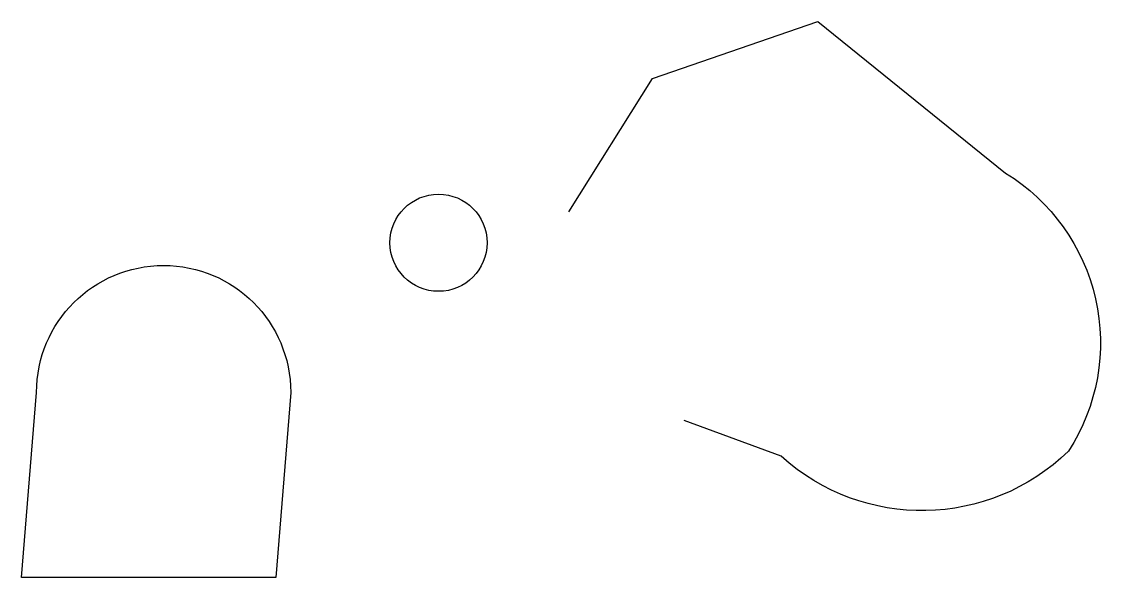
# Model space of a CAD drawing. Extents: x 270 to 567, y 58 to 212.
import ezdxf

# ---------------------------------------------------------------- set-up
doc = ezdxf.new("R2010")
doc.units = 0
doc.layers.get('0').update_dxf_attribs({"linetype": 'CONTINUOUS'})

msp = doc.modelspace()

# ---------------------------------------------------------------- linework, layer by layer
msp.add_lwpolyline([(420.51, 159.28), (443.51, 196.03), (489.1, 211.7), (540.79, 169.94, -0.420409), (558.1, 93.3, -0.396376), (479.01, 91.86), (452.27, 101.74)], format="xyb")
msp.add_lwpolyline([(269.74, 58.48), (273.87, 109.48, -1), (343.87, 109.48), (339.74, 58.48)], format="xyb", close=True)
msp.add_circle((384.59, 150.73), 13.39)

doc.saveas('drawing.dxf')
